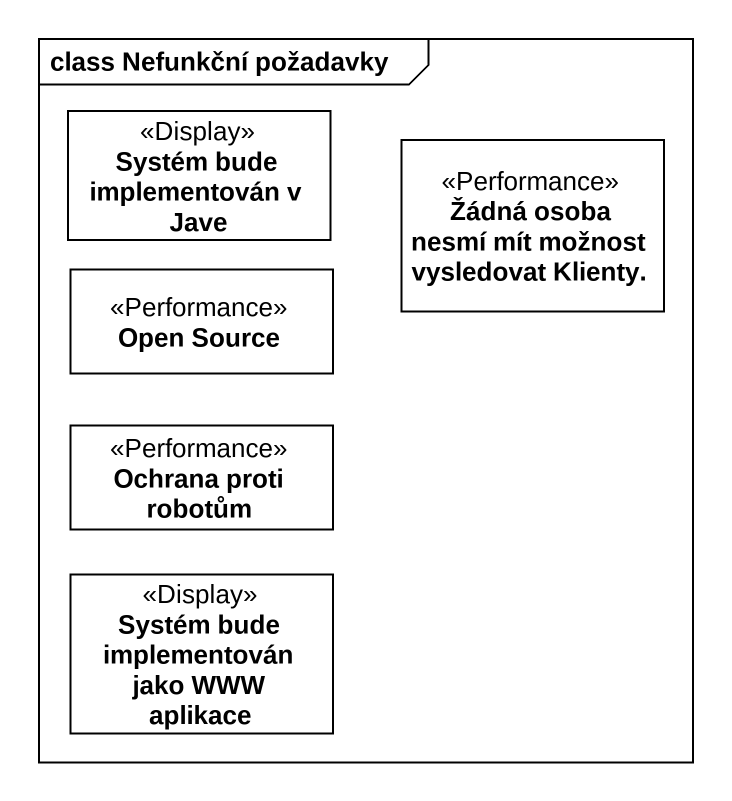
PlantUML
@startuml
mainframe class Nefunkční požadavky
hide circle
hide empty members
class "Systém bude implementován v Jave" as Systém_bude_implementován_v <<Display>>
class "Žádná osoba nesmí mít možnost vysledovat Klienty." as Žádná_osoba_nesmí_mít <<Performance>>
class "Open Source" as Open_Source <<Performance>>
class "Ochrana proti robotům" as Ochrana_proti_robotům <<Performance>>
class "Systém bude implementován jako WWW aplikace" as Systém_bude_implementován <<Display>>
@enduml
